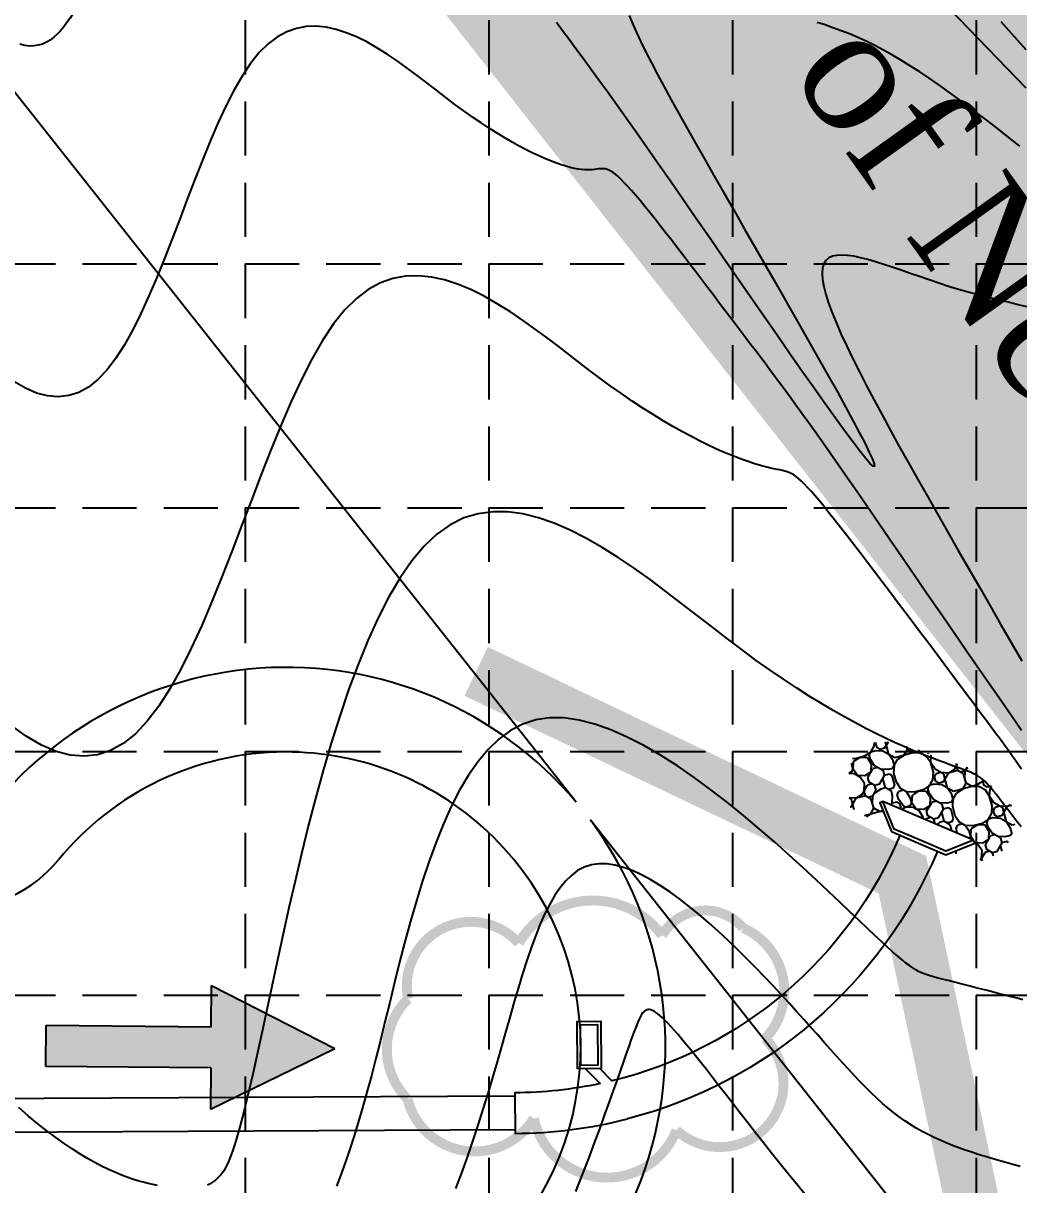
# Model space of a CAD drawing. Header units: inches. Extents: x -2116 to 192, y -2317 to -873.
# Drawn here: x -706.6 to -559.6, y -1874.8 to -1703.2 of the extents above; entities that cross this region are included whole.
import ezdxf
from ezdxf.enums import TextEntityAlignment as Align

# ---------------------------------------------------------------- set-up
doc = ezdxf.new("R2010")
doc.units = ezdxf.units.IN
doc.header["$LTSCALE"] = 40
doc.header["$MEASUREMENT"] = 0
doc.linetypes.add('DASHED', pattern=[0.75, 0.5, -0.25])
for name, color, linetype in [('1-BC', 7, 'Continuous'), ('1-LOTS', 7, 'Continuous'), ('1-STM', 7, 'Continuous'), ('1-STM_INLETS', 7, 'Continuous'), ('BASE', 7, 'Continuous'), ('grid', 9, 'Continuous'), ('SILT', 200, 'Continuous'), ('TOPO100_CON', 9, 'Continuous'), ('TOPO100_ICON', 9, 'Continuous')]:
    doc.layers.add(name, color=color, linetype=linetype)
doc.styles.get("Standard").update_dxf_attribs({"font": 'TIMES.TTF', "height": 25})

# ---------------------------------------------------------------- blocks, each defined once
blk = doc.blocks.new('TF')
for p, q in [((0.1612, 0.0201), (0.1612, 0.0601)), ((0.1612, 0.0601), (0.2812, 0.0001)), ((0.0012, -0.0199), (0.0012, 0.0201)), ((0.0012, 0.0201), (0.1612, 0.0201)), ((0.1612, -0.0599), (0.2812, 0.0001)), ((0.1612, -0.0199), (0.0012, -0.0199)), ((0.1612, -0.0199), (0.1612, -0.0599))]:
    blk.add_line(p, q)
for points in [[(0.1612, -0.0599), (0.1612, 0.0601), (0.2812, 0.0001), (0.1612, 0.0601)], [(0.0012, 0.0201), (0.0012, -0.0199), (0.1612, 0.0201), (0.1612, -0.0199)]]:
    blk.add_solid(points)
blk = doc.blocks.new('arrow')
at = {"xscale": 192.0000000000001, "yscale": 192, "zscale": 192, "rotation": 89.54514789520785}
blk.add_blockref('TF', (-0.41, -54), dxfattribs=at)

msp = doc.modelspace()

# ---------------------------------------------------------------- linework, layer by layer
at = {"layer": '1-BC', "linetype": 'Continuous'}
for centre, radius, start, end in [((-667.78, -1854.36), 43.5, 90.2853, 140.6577), ((-667.78, -1854.36), 43.5, 45.2853, 90.2853), ((-667.78, -1854.36), 43.5, 315.2853, 45.2853), ((-716.89, -1814.11), 20, 270.2853, 320.6577)]:
    msp.add_arc(centre, radius, start, end, dxfattribs=at)
at = {"layer": '1-LOTS', "linetype": 'Continuous'}
for p, q in [((-637.72, -1802.14), (-713.3, -1706.59, 53300)), ((-624.95, -1818.28, 53506.5), (-637.72, -1802.14)), ((-462.76, -2023.34, 53922.34), (-622.81, -1820.99))]:
    msp.add_line(p, q, dxfattribs=at)
for start, end in [(40.1105, 147.8929), (282.1072, 36.5744)]:
    msp.add_arc((-667.78, -1854.36), 56, start, end, dxfattribs=at)
for p in [(-637.72, -1802.14), (-622.81, -1820.99)]:
    msp.add_point(p, dxfattribs=at)
at = {"layer": '1-STM', "color": 1, "linetype": 'Continuous', "flags": 128}
for points in [[(-580.95, -1810), (-580.92, -1809.45)], [(-580.7, -1809.57), (-580.63, -1809.44)], [(-580.52, -1810.25), (-580.7, -1809.57)], [(-579.4, -1810.31), (-578.85, -1809.36)], [(-578.78, -1811.24), (-579.29, -1809.38)], [(-582.38, -1811.49), (-583.74, -1811.86)], [(-581.45, -1810.87), (-582.38, -1811.49)], [(-581.69, -1811.3), (-580.95, -1810)], [(-581.51, -1811.98), (-581.69, -1811.3)], [(-580.76, -1810.68), (-581.45, -1810.87)], [(-579.65, -1810.74), (-580.76, -1810.68)], [(-580.08, -1810.5), (-580.52, -1810.25)], [(-579.4, -1810.31), (-580.08, -1810.5)], [(-577.91, -1811.74), (-579.65, -1810.74)], [(-578.16, -1812.17), (-578.78, -1811.24)], [(-574.5, -1810.81), (-577.91, -1811.74)], [(-576.55, -1811.36), (-577.48, -1811.98)], [(-576.55, -1811.36), (-576.05, -1810.5)], [(-576.05, -1810.5), (-576.19, -1809.99)], [(-575.18, -1810.99), (-576.05, -1810.5)], [(-574.07, -1811.06), (-575.18, -1810.99)], [(-574.27, -1810.65), (-574.5, -1810.81)], [(-573.2, -1811.55), (-574.07, -1811.06)], [(-571.96, -1813.41), (-573.2, -1811.55)], [(-572.95, -1811.12), (-572.98, -1811.1)], [(-572.94, -1811.11), (-572.95, -1811.12)], [(-572.58, -1812.48), (-572.52, -1811.37)], [(-572.52, -1811.37), (-572.47, -1811.28)], [(-584.24, -1812.73), (-584.34, -1812.58)], [(-584.05, -1813.41), (-584.24, -1812.73)], [(-583.74, -1811.86), (-584.15, -1811.84)], [(-584.05, -1813.41), (-583.99, -1812.29)], [(-583.06, -1811.67), (-583.99, -1812.29)], [(-583.06, -1811.67), (-583.99, -1812.29)], [(-581.94, -1811.74), (-583.06, -1811.67)], [(-581.32, -1812.67), (-581.94, -1811.74)], [(-580.89, -1812.91), (-581.51, -1811.98)], [(-581.38, -1813.78), (-581.32, -1812.67)], [(-580.45, -1813.16), (-581.14, -1813.35)], [(-579.59, -1813.66), (-580.89, -1812.91)], [(-578.22, -1813.29), (-578.9, -1813.47)], [(-578.22, -1813.29), (-577.48, -1811.98)], [(-577.97, -1812.85), (-578.16, -1812.17)], [(-578.04, -1813.97), (-577.97, -1812.85)], [(-572.21, -1813.85), (-572.58, -1812.48)], [(-569.04, -1813.35), (-568.62, -1812.61)], [(-568.8, -1812.92), (-568.78, -1812.56)], [(-568.61, -1813.6), (-568.8, -1812.92)], [(-567.49, -1813.66), (-567.18, -1813.11)], [(-567.1, -1813.13), (-567.24, -1813.23)], [(-583.87, -1814.09), (-584.7, -1814.05)], [(-584.3, -1813.84), (-584.68, -1813.95)], [(-584.3, -1813.84), (-584.05, -1813.41)], [(-583.43, -1814.34), (-584.05, -1813.41)], [(-583, -1814.59), (-583.87, -1814.09)], [(-582.32, -1814.4), (-583.43, -1814.34)], [(-582.38, -1815.52), (-583, -1814.59)], [(-581.38, -1813.78), (-582.32, -1814.4)], [(-581.88, -1814.65), (-581.14, -1813.35)], [(-581.7, -1815.33), (-581.88, -1814.65)], [(-580.14, -1815.64), (-579.4, -1814.34)], [(-578.9, -1813.47), (-580.02, -1813.41)], [(-579.28, -1816.14), (-579.65, -1814.78)], [(-579.4, -1814.34), (-579.59, -1813.66)], [(-578.72, -1814.16), (-579.4, -1814.34)], [(-578.28, -1814.4), (-578.72, -1814.16)], [(-577.91, -1815.77), (-578.28, -1814.4)], [(-577.66, -1815.33), (-578.04, -1813.97)], [(-573.01, -1816.26), (-572.27, -1814.96)], [(-572.27, -1814.96), (-572.21, -1813.85)], [(-572.02, -1814.53), (-571.77, -1814.09)], [(-571.83, -1815.21), (-572.02, -1814.53)], [(-570.66, -1814.16), (-571.96, -1813.41)], [(-571.09, -1813.91), (-571.77, -1814.09)], [(-569.97, -1813.97), (-571.09, -1813.91)], [(-570.72, -1815.27), (-569.97, -1813.97)], [(-570.1, -1816.2), (-570.66, -1814.16)], [(-569.04, -1813.35), (-569.97, -1813.97)], [(-568.61, -1813.6), (-569.97, -1813.97)], [(-567.74, -1814.09), (-568.61, -1813.6)], [(-567.49, -1813.66), (-568.18, -1813.85)], [(-567.37, -1815.46), (-567.74, -1814.09)], [(-567.55, -1814.78), (-567.49, -1813.66)], [(-564.89, -1815.15), (-564.75, -1814.91)], [(-582.69, -1817.07), (-581.94, -1815.77)], [(-582.44, -1816.64), (-582.38, -1815.52)], [(-582.25, -1817.32), (-582.44, -1816.64)], [(-581.26, -1815.58), (-581.94, -1815.77)], [(-580.83, -1815.83), (-581.7, -1815.33)], [(-581.14, -1817.38), (-580.64, -1816.51)], [(-579.96, -1816.33), (-580.89, -1816.95)], [(-580.14, -1815.64), (-580.83, -1815.83)], [(-580.64, -1816.51), (-580.83, -1815.83)], [(-579.28, -1816.14), (-579.96, -1816.33)], [(-578.41, -1816.64), (-579.28, -1816.14)], [(-578.16, -1816.2), (-578.84, -1816.39)], [(-578.22, -1817.32), (-578.41, -1816.64)], [(-578.16, -1816.2), (-577.91, -1815.77)], [(-577.66, -1815.33), (-577.04, -1816.26)], [(-577.54, -1817.13), (-577.29, -1816.7)], [(-576.61, -1816.51), (-577.29, -1816.7)], [(-576.18, -1816.76), (-577.04, -1816.26)], [(-574.38, -1816.64), (-575.31, -1817.26)], [(-574.38, -1816.64), (-575.31, -1817.26)], [(-573.69, -1816.45), (-575.06, -1816.82)], [(-573.26, -1816.7), (-574.38, -1816.64)], [(-572.76, -1815.83), (-573.69, -1816.45)], [(-572.64, -1817.63), (-573.26, -1816.7)], [(-572.83, -1816.95), (-573.01, -1816.26)], [(-572.08, -1815.64), (-572.76, -1815.83)], [(-570.97, -1815.71), (-572.08, -1815.64)], [(-571.4, -1815.46), (-571.83, -1815.21)], [(-570.72, -1815.27), (-571.4, -1815.46)], [(-569.23, -1816.7), (-570.97, -1815.71)], [(-569.48, -1817.13), (-570.1, -1816.2)], [(-565.82, -1815.77), (-569.23, -1816.7)], [(-567.87, -1816.33), (-568.8, -1816.95)], [(-567.87, -1816.33), (-567.37, -1815.46)], [(-566.5, -1815.96), (-567.37, -1815.46)], [(-565.38, -1816.02), (-566.5, -1815.96)], [(-564.89, -1815.15), (-565.82, -1815.77)], [(-564.52, -1816.51), (-565.38, -1816.02)], [(-564.7, -1815.83), (-564.89, -1815.15)], [(-564.27, -1816.08), (-564.7, -1815.83)], [(-563.28, -1818.37), (-564.52, -1816.51)], [(-563.69, -1815.92), (-564.27, -1816.08)], [(-563.9, -1817.44), (-563.83, -1816.33)], [(-563.83, -1816.33), (-563.63, -1815.98)], [(-583.62, -1817.69), (-584.62, -1817.63)], [(-584.3, -1817.88), (-584.62, -1817.69)], [(-584.36, -1818.99), (-583.62, -1817.69)], [(-583.88, -1819.43), (-584.3, -1817.88)], [(-582.69, -1817.07), (-583.62, -1817.69)], [(-582.25, -1817.32), (-583.62, -1817.69)], [(-581.39, -1817.81), (-582.25, -1817.32)], [(-581.14, -1817.38), (-581.82, -1817.57)], [(-581.01, -1819.18), (-581.39, -1817.81)], [(-581.2, -1818.5), (-581.14, -1817.38)], [(-578.44, -1818.7), (-578.28, -1818.43)], [(-578.28, -1818.43), (-578.22, -1817.32)], [(-577.6, -1818.25), (-578.28, -1818.43)], [(-577.17, -1818.5), (-577.6, -1818.25)], [(-577.35, -1817.81), (-577.54, -1817.13)], [(-576.73, -1818.74), (-577.35, -1817.81)], [(-575.06, -1816.82), (-576.18, -1816.76)], [(-575.56, -1817.69), (-576.18, -1816.76)], [(-575.62, -1818.81), (-575.37, -1818.37)], [(-575.37, -1818.37), (-575.56, -1817.69)], [(-575.37, -1818.37), (-575.31, -1817.26)], [(-574.75, -1819.3), (-575.37, -1818.37)], [(-573.2, -1819.61), (-572.45, -1818.31)], [(-572.21, -1817.88), (-572.83, -1816.95)], [(-572.7, -1818.75), (-572.64, -1817.63)], [(-571.77, -1818.13), (-572.45, -1818.31)], [(-570.9, -1818.62), (-572.21, -1817.88)], [(-570.22, -1818.44), (-571.34, -1818.37)], [(-569.54, -1818.25), (-570.22, -1818.44)], [(-569.54, -1818.25), (-568.8, -1816.95)], [(-569.29, -1817.82), (-569.48, -1817.13)], [(-569.35, -1818.93), (-569.29, -1817.82)], [(-563.52, -1818.81), (-563.9, -1817.44)], [(-561.97, -1819.12), (-563.28, -1818.37)], [(-584.36, -1818.99), (-584.51, -1819.03)], [(-579.65, -1819.54), (-582.4, -1820.29)], [(-581.51, -1820.05), (-582.12, -1820.46)], [(-581.51, -1820.05), (-581.01, -1819.18)], [(-580.15, -1819.67), (-581.01, -1819.18)], [(-579.58, -1819.71), (-580.15, -1819.67)], [(-576.98, -1819.18), (-577.17, -1818.5)], [(-577.05, -1819.29), (-576.98, -1819.18)], [(-576.3, -1818.99), (-576.87, -1819.37)], [(-576.3, -1818.99), (-576.73, -1818.74)], [(-575.62, -1818.81), (-576.3, -1818.99)], [(-575.18, -1819.06), (-576.3, -1818.99)], [(-574.32, -1819.55), (-575.18, -1819.06)], [(-573.63, -1819.37), (-574.75, -1819.3)], [(-573.7, -1820.48), (-574.32, -1819.55)], [(-572.7, -1818.75), (-573.63, -1819.37)], [(-573.01, -1820.3), (-573.2, -1819.61)], [(-571.46, -1820.61), (-570.72, -1819.3)], [(-570.59, -1821.1), (-570.97, -1819.74)], [(-570.72, -1819.3), (-570.9, -1818.62)], [(-570.04, -1819.12), (-570.72, -1819.3)], [(-569.6, -1819.37), (-570.04, -1819.12)], [(-569.23, -1820.73), (-569.6, -1819.37)], [(-568.98, -1820.3), (-569.35, -1818.93)], [(-564.33, -1821.23), (-563.59, -1819.92)], [(-563.59, -1819.92), (-563.52, -1818.81)], [(-563.34, -1819.49), (-563.09, -1819.06)], [(-563.15, -1820.17), (-563.34, -1819.49)], [(-562.72, -1820.42), (-563.15, -1820.17)], [(-562.41, -1818.87), (-563.09, -1819.06)], [(-561.29, -1818.93), (-562.41, -1818.87)], [(-562.04, -1820.24), (-561.29, -1818.93)], [(-561.42, -1821.17), (-561.97, -1819.12)], [(-560.84, -1818.63), (-561.29, -1818.93)], [(-560.69, -1818.77), (-561.29, -1818.93)], [(-573.71, -1820.72), (-573.7, -1820.48)], [(-573.34, -1820.87), (-573.26, -1820.73)], [(-572.58, -1820.54), (-573.26, -1820.73)], [(-572.14, -1820.79), (-573.01, -1820.3)], [(-571.46, -1820.61), (-572.14, -1820.79)], [(-571.96, -1821.46), (-572.14, -1820.79)], [(-571.28, -1821.29), (-571.7, -1821.57)], [(-570.59, -1821.1), (-571.28, -1821.29)], [(-569.73, -1821.6), (-570.59, -1821.1)], [(-569.48, -1821.16), (-570.16, -1821.35)], [(-569.54, -1822.28), (-569.73, -1821.6)], [(-569.48, -1821.16), (-569.23, -1820.73)], [(-568.98, -1820.3), (-568.36, -1821.23)], [(-568.86, -1822.09), (-568.61, -1821.66)], [(-567.93, -1821.47), (-568.61, -1821.66)], [(-567.49, -1821.72), (-568.36, -1821.23)], [(-566.38, -1821.79), (-567.49, -1821.72)], [(-566.87, -1822.65), (-567.49, -1821.72)], [(-565.7, -1821.6), (-566.63, -1822.22)], [(-565.7, -1821.6), (-566.63, -1822.22)], [(-565.01, -1821.41), (-566.38, -1821.79)], [(-564.58, -1821.66), (-565.7, -1821.6)], [(-564.08, -1820.79), (-565.01, -1821.41)], [(-563.96, -1822.59), (-564.58, -1821.66)], [(-564.14, -1821.91), (-564.33, -1821.23)], [(-563.4, -1820.61), (-564.08, -1820.79)], [(-562.28, -1820.67), (-563.4, -1820.61)], [(-562.04, -1820.24), (-562.72, -1820.42)], [(-560.55, -1821.66), (-562.28, -1820.67)], [(-560.8, -1822.1), (-561.42, -1821.17)], [(-560.19, -1821.56), (-560.55, -1821.66)], [(-569.55, -1822.48), (-569.54, -1822.28)], [(-568.67, -1822.78), (-568.86, -1822.09)], [(-568.6, -1822.89), (-568.67, -1822.78)], [(-566.69, -1823.34), (-566.87, -1822.65)], [(-566.86, -1823.63), (-566.69, -1823.34)], [(-566.69, -1823.34), (-566.63, -1822.22)], [(-566.35, -1823.85), (-566.69, -1823.34)], [(-564.52, -1824.58), (-563.77, -1823.27)], [(-563.52, -1822.84), (-564.14, -1821.91)], [(-564.02, -1823.71), (-563.96, -1822.59)], [(-563.09, -1823.09), (-563.77, -1823.27)], [(-562.22, -1823.58), (-563.52, -1822.84)], [(-561.54, -1823.4), (-562.66, -1823.34)], [(-562.04, -1824.27), (-562.22, -1823.58)], [(-560.86, -1823.21), (-561.54, -1823.4)], [(-560.86, -1823.21), (-560.59, -1822.75)], [(-560.61, -1822.78), (-560.8, -1822.1)], [(-560.61, -1822.8), (-560.61, -1822.78)], [(-566.07, -1824.27), (-566.23, -1824.03)], [(-565.63, -1824.51), (-566.15, -1824.22)], [(-564.95, -1824.33), (-566.07, -1824.27)], [(-565.01, -1825.44), (-565.63, -1824.51)], [(-564.02, -1823.71), (-564.95, -1824.33)], [(-564.33, -1825.26), (-564.52, -1824.58)], [(-563.46, -1825.75), (-564.33, -1825.26)], [(-562.78, -1825.57), (-562.04, -1824.27)], [(-562.07, -1825.49), (-562.28, -1824.7)], [(-561.35, -1824.08), (-562.04, -1824.27)], [(-561.1, -1824.23), (-561.35, -1824.08)], [(-568.85, -1825.92), (-568.82, -1825.43)], [(-565.25, -1826.86), (-564.58, -1825.69)], [(-565.08, -1826.56), (-565.01, -1825.44)], [(-564.97, -1826.93), (-565.08, -1826.56)], [(-563.9, -1825.51), (-564.58, -1825.69)], [(-562.78, -1825.57), (-563.46, -1825.75)], [(-563.34, -1826.21), (-563.46, -1825.75)]]:
    msp.add_lwpolyline(points, dxfattribs=at)
at = {"layer": '1-STM', "color": 7, "linetype": 'Continuous', "flags": 128}
msp.add_lwpolyline([(-566.29, -1823.87), (-570.36, -1825.51), (-574.18, -1823.88), (-578.01, -1822.25), (-579.65, -1818.19), (-580.11, -1818.37), (-578.4, -1822.63), (-574.38, -1824.34), (-570.36, -1826.05), (-566.1, -1824.34), (-566.29, -1823.87)], close=True, dxfattribs=at)
msp.add_lwpolyline([(-566.29, -1823.87), (-579.65, -1818.19)], dxfattribs=at)
at = {"layer": '1-STM', "linetype": 'Continuous', "flags": 128}
for points, elevation in [([(-577.15, -1823.18), (-577.15, -1823.18, -0.238266), (-619.7, -1859.45), (-619.7, -1859.45)], 53506.5), ([(-571.61, -1825.5), (-571.61, -1825.5, -0.234563), (-617.37, -1865.05), (-617.37, -1865.05)], 53506.5), ([(-621.42, -1859.84), (-621.42, -1859.84, -0.05118), (-634.01, -1861.19), (-634.01, -1861.19), (-633.98, -1867.19), (-633.98, -1867.19, 0.061823), (-617.37, -1865.05), (-617.37, -1865.05)], 53636.13)]:
    msp.add_lwpolyline(points, format="xyb", dxfattribs=dict(at, elevation=elevation))
for points, elevation in [([(-621.42, -1859.84), (-623.58, -1857.64)], 53636.13), ([(-619.7, -1859.45), (-621.49, -1857.63)], 53636.13), ([(-634.01, -1861.69), (-991.46, -1863.47)], 53597.73), ([(-633.98, -1866.69), (-991.43, -1868.47)], 53597.73)]:
    msp.add_lwpolyline(points, dxfattribs=dict(at, elevation=elevation))
at = {"layer": '1-STM_INLETS', "linetype": 'Continuous', "flags": 128}
for points in [[(-624.77, -1857.65), (-624.8, -1850.65), (-621.3, -1850.63), (-621.27, -1857.63), (-624.77, -1857.65)], [(-624.27, -1857.15), (-624.3, -1851.15), (-621.8, -1851.13), (-621.77, -1857.13), (-624.27, -1857.15)]]:
    msp.add_lwpolyline(points, close=True, dxfattribs=at)
at = {"layer": 'BASE', "color": 170, "const_width": 1.46}
msp.add_lwpolyline([(-633.44, -1839.1, 0.520567), (-633.44, -1839.1, 0.765195), (-649.78, -1847.32, 0.417879), (-649.88, -1862.12, 0.6649), (-631.21, -1864.97, 0.744833), (-610.15, -1866.73, 0.975642), (-597.04, -1853.19, 0.520567), (-600.3, -1836.86, 0.520567), (-612.28, -1837.95, 0.540264), (-633.44, -1839.1)], format="xyb", close=True, dxfattribs=at)
at = {"layer": 'grid', "color": 8, "linetype": 'DASHED', "ltscale": 0.4}
for p, q in [((-673.87, -910.78), (-673.87, -2278.78)), ((-637.87, -910.78), (-637.87, -2278.78)), ((-601.87, -910.78), (-601.87, -2278.78)), ((-565.87, -910.78), (-565.87, -2278.78)), ((-2077.87, -1738.78), (154.13, -1738.78)), ((-2077.87, -1774.78), (154.13, -1774.78)), ((-2077.87, -1810.78), (154.13, -1810.78)), ((-2077.87, -1846.78), (154.13, -1846.78))]:
    msp.add_line(p, q, dxfattribs=at)
at = {"layer": 'SILT', "color": 170, "const_width": 40}
msp.add_lwpolyline([(-664.47, -1388.88), (-664.47, -1611.3), (-485.17, -1840.71), (-397.39, -2004.13), (-397.39, -2022.52)], dxfattribs=at)
at = {"layer": 'SILT', "color": 84, "const_width": 20}
for points in [[(-427.31, -2023.08), (-427.34, -2010.82), (-511.63, -1854.7), (-694.37, -1621.82), (-693.59, -1388.32)], [(-366.69, -2021.8), (-369.28, -1992.28), (-463, -1823.21), (-635.38, -1600.29), (-636.68, -1387.84)]]:
    msp.add_lwpolyline(points, dxfattribs=at)
at = {"layer": 'SILT', "color": 200, "const_width": 8}
msp.add_lwpolyline([(-639.73, -1798.96), (-576.79, -1828.97), (-565.18, -1883.41)], dxfattribs=at)
at = {"layer": 'TOPO100_CON', "color": 35, "linetype": 'Continuous'}
for points in [[(-562.23, -1702.97), (-561.05, -1704.31), (-559.83, -1705.68), (-558.57, -1707.1)], [(-559.2, -1807.67), (-561.22, -1804.76), (-563.25, -1801.83), (-565.28, -1798.9), (-567.3, -1795.97), (-569.3, -1793.07), (-571.27, -1790.2), (-573.2, -1787.39), (-575.08, -1784.64), (-576.91, -1781.98), (-578.67, -1779.41), (-580.36, -1776.96), (-581.97, -1774.63), (-583.48, -1772.44), (-584.89, -1770.4), (-586.21, -1768.51), (-587.44, -1766.75), (-588.59, -1765.12), (-589.67, -1763.6), (-590.67, -1762.19), (-591.62, -1760.87), (-592.5, -1759.64), (-593.35, -1758.48), (-594.15, -1757.39), (-594.91, -1756.35), (-595.65, -1755.36), (-596.36, -1754.4), (-597.06, -1753.46), (-597.76, -1752.55), (-598.45, -1751.63), (-599.15, -1750.71), (-599.86, -1749.78), (-600.59, -1748.82), (-601.34, -1747.82), (-602.13, -1746.78), (-602.94, -1745.71), (-603.78, -1744.6), (-604.63, -1743.46), (-605.51, -1742.31), (-606.39, -1741.14), (-607.28, -1739.97), (-608.17, -1738.8), (-609.05, -1737.64), (-609.93, -1736.49), (-610.8, -1735.37), (-611.65, -1734.27), (-612.49, -1733.2), (-613.3, -1732.18), (-614.07, -1731.2), (-614.82, -1730.28), (-615.53, -1729.42), (-616.19, -1728.63), (-616.81, -1727.91), (-617.38, -1727.28), (-617.9, -1726.73), (-618.36, -1726.26), (-618.78, -1725.86), (-619.17, -1725.54), (-619.51, -1725.28), (-619.83, -1725.08), (-620.12, -1724.92), (-620.4, -1724.82), (-620.66, -1724.75), (-620.92, -1724.72), (-621.17, -1724.71), (-621.42, -1724.72), (-621.68, -1724.75), (-621.96, -1724.79), (-622.25, -1724.83), (-622.57, -1724.86), (-622.91, -1724.89), (-623.29, -1724.9), (-623.7, -1724.89), (-624.17, -1724.85), (-624.68, -1724.78), (-625.23, -1724.68), (-625.84, -1724.53), (-626.5, -1724.35), (-627.2, -1724.13), (-627.94, -1723.87), (-628.74, -1723.57), (-629.57, -1723.22), (-630.46, -1722.83), (-631.38, -1722.4), (-632.35, -1721.92), (-633.36, -1721.38), (-634.41, -1720.8), (-635.5, -1720.17), (-636.63, -1719.48), (-637.8, -1718.74), (-639.01, -1717.95), (-640.26, -1717.1), (-641.54, -1716.19), (-642.86, -1715.22), (-644.22, -1714.2), (-645.6, -1713.13), (-647.02, -1712.03), (-648.46, -1710.94), (-649.92, -1709.85), (-651.4, -1708.8), (-652.89, -1707.79), (-654.39, -1706.86), (-655.89, -1706), (-657.4, -1705.26), (-658.91, -1704.63), (-660.41, -1704.15), (-661.9, -1703.83), (-663.38, -1703.68), (-664.84, -1703.73), (-666.28, -1703.99), (-667.69, -1704.49), (-669.08, -1705.24), (-670.44, -1706.26), (-671.76, -1707.56), (-673.04, -1709.16), (-674.29, -1711.04), (-675.5, -1713.16), (-676.69, -1715.49), (-677.86, -1718), (-679.01, -1720.66), (-680.14, -1723.44), (-681.27, -1726.3), (-682.39, -1729.22), (-683.5, -1732.16), (-684.63, -1735.09), (-685.76, -1737.98), (-686.9, -1740.79), (-688.06, -1743.51), (-689.24, -1746.08), (-690.44, -1748.5), (-691.67, -1750.71), (-692.94, -1752.69), (-694.25, -1754.41), (-695.59, -1755.84), (-696.98, -1756.96), (-698.42, -1757.75), (-699.91, -1758.23), (-701.44, -1758.4), (-703.02, -1758.27), (-704.64, -1757.85), (-706.31, -1757.13), (-708.03, -1756.13)], [(-558.17, -1745.15), (-559.67, -1744.8), (-561.16, -1744.45), (-562.64, -1744.1), (-564.12, -1743.74), (-565.58, -1743.36), (-567.05, -1742.97), (-568.51, -1742.55), (-569.96, -1742.1), (-571.41, -1741.63), (-572.84, -1741.15), (-574.25, -1740.66), (-575.63, -1740.18), (-576.97, -1739.71), (-578.28, -1739.26), (-579.53, -1738.84), (-580.73, -1738.46), (-581.88, -1738.13), (-582.95, -1737.86), (-583.96, -1737.65), (-584.88, -1737.52), (-585.72, -1737.47), (-586.46, -1737.51), (-587.11, -1737.65), (-587.65, -1737.89), (-588.08, -1738.26), (-588.39, -1738.76), (-588.58, -1739.38), (-588.64, -1740.15), (-588.57, -1741.06), (-588.39, -1742.11), (-588.08, -1743.28), (-587.67, -1744.58), (-587.15, -1746), (-586.53, -1747.53), (-585.81, -1749.18), (-585.01, -1750.93), (-584.11, -1752.78), (-583.14, -1754.72), (-582.09, -1756.76), (-580.97, -1758.88), (-579.79, -1761.09), (-578.54, -1763.37), (-577.24, -1765.73), (-575.88, -1768.15), (-574.48, -1770.63), (-573.04, -1773.17), (-571.57, -1775.77), (-570.06, -1778.41), (-568.53, -1781.09), (-566.97, -1783.8), (-565.41, -1786.52), (-563.84, -1789.26), (-562.27, -1791.99), (-560.7, -1794.7), (-559.14, -1797.4)], [(-559.21, -1813.39), (-559.67, -1812.73), (-560.1, -1812.11), (-560.52, -1811.52), (-560.92, -1810.96), (-561.3, -1810.41), (-561.69, -1809.88), (-562.07, -1809.35), (-562.46, -1808.82), (-562.86, -1808.28), (-563.27, -1807.72), (-563.71, -1807.14), (-564.16, -1806.52), (-564.65, -1805.87), (-565.18, -1805.17), (-565.74, -1804.42), (-566.35, -1803.61), (-567.01, -1802.73), (-567.72, -1801.78), (-568.49, -1800.74), (-569.33, -1799.63), (-570.22, -1798.43), (-571.17, -1797.16), (-572.16, -1795.84), (-573.18, -1794.47), (-574.24, -1793.05), (-575.32, -1791.61), (-576.42, -1790.15), (-577.53, -1788.67), (-578.64, -1787.2), (-579.75, -1785.74), (-580.84, -1784.29), (-581.92, -1782.87), (-582.97, -1781.5), (-584, -1780.16), (-584.98, -1778.89), (-585.92, -1777.69), (-586.8, -1776.56), (-587.63, -1775.52), (-588.39, -1774.57), (-589.08, -1773.73), (-589.7, -1772.99), (-590.26, -1772.34), (-590.78, -1771.78), (-591.24, -1771.3), (-591.67, -1770.88), (-592.06, -1770.53), (-592.43, -1770.24), (-592.78, -1770), (-593.12, -1769.8), (-593.46, -1769.64), (-593.8, -1769.5), (-594.14, -1769.39), (-594.5, -1769.3), (-594.89, -1769.21), (-595.3, -1769.12), (-595.76, -1769.03), (-596.25, -1768.92), (-596.8, -1768.8), (-597.4, -1768.65), (-598.06, -1768.46), (-598.79, -1768.24), (-599.58, -1767.98), (-600.43, -1767.68), (-601.34, -1767.33), (-602.31, -1766.94), (-603.34, -1766.51), (-604.43, -1766.02), (-605.57, -1765.48), (-606.77, -1764.89), (-608.03, -1764.24), (-609.34, -1763.53), (-610.7, -1762.77), (-612.12, -1761.94), (-613.58, -1761.04), (-615.1, -1760.08), (-616.67, -1759.04), (-618.28, -1757.94), (-619.95, -1756.76), (-621.66, -1755.5), (-623.42, -1754.17), (-625.22, -1752.79), (-627.05, -1751.37), (-628.92, -1749.95), (-630.82, -1748.54), (-632.73, -1747.17), (-634.66, -1745.87), (-636.61, -1744.65), (-638.56, -1743.55), (-640.52, -1742.58), (-642.47, -1741.77), (-644.42, -1741.15), (-646.35, -1740.73), (-648.27, -1740.54), (-650.16, -1740.6), (-652.03, -1740.94), (-653.87, -1741.59), (-655.66, -1742.56), (-657.42, -1743.88), (-659.13, -1745.57), (-660.8, -1747.65), (-662.41, -1750.08), (-663.99, -1752.83), (-665.53, -1755.85), (-667.04, -1759.11), (-668.53, -1762.56), (-670, -1766.16), (-671.46, -1769.87), (-672.92, -1773.65), (-674.37, -1777.46), (-675.82, -1781.26), (-677.29, -1785.01), (-678.77, -1788.66), (-680.27, -1792.18), (-681.8, -1795.52), (-683.36, -1798.65), (-684.96, -1801.52), (-686.6, -1804.09), (-688.3, -1806.32), (-690.04, -1808.18), (-691.85, -1809.62), (-693.71, -1810.65), (-695.64, -1811.27), (-697.62, -1811.49), (-699.67, -1811.33), (-701.78, -1810.78), (-703.94, -1809.85), (-706.17, -1808.55), (-708.46, -1806.89)], [(-559.22, -1821.94), (-559.86, -1821.11), (-560.47, -1820.32), (-561.05, -1819.57), (-561.58, -1818.87), (-562.08, -1818.23), (-562.54, -1817.64), (-562.95, -1817.11), (-563.33, -1816.64), (-563.68, -1816.23), (-564, -1815.85), (-564.3, -1815.53), (-564.58, -1815.24), (-564.86, -1814.98), (-565.14, -1814.75), (-565.43, -1814.54), (-565.72, -1814.35), (-566.03, -1814.18), (-566.37, -1814.02), (-566.74, -1813.85), (-567.14, -1813.69), (-567.58, -1813.53), (-568.07, -1813.35), (-568.61, -1813.16), (-569.22, -1812.94), (-569.89, -1812.71), (-570.63, -1812.44), (-571.45, -1812.14), (-572.34, -1811.8), (-573.32, -1811.42), (-574.36, -1811), (-575.49, -1810.53), (-576.68, -1810.02), (-577.95, -1809.44), (-579.28, -1808.82), (-580.69, -1808.13), (-582.16, -1807.38), (-583.71, -1806.57), (-585.32, -1805.69), (-586.99, -1804.73), (-588.73, -1803.7), (-590.53, -1802.6), (-592.4, -1801.41), (-594.33, -1800.13), (-596.31, -1798.78), (-598.36, -1797.33), (-600.46, -1795.78), (-602.62, -1794.15), (-604.83, -1792.44), (-607.09, -1790.69), (-609.38, -1788.92), (-611.7, -1787.15), (-614.04, -1785.41), (-616.4, -1783.73), (-618.77, -1782.14), (-621.14, -1780.65), (-623.51, -1779.29), (-625.87, -1778.09), (-628.21, -1777.08), (-630.53, -1776.28), (-632.82, -1775.71), (-635.07, -1775.4), (-637.28, -1775.38), (-639.43, -1775.67), (-641.53, -1776.3), (-643.56, -1777.29), (-645.53, -1778.67), (-647.41, -1780.45), (-649.22, -1782.61), (-650.96, -1785.12), (-652.62, -1787.95), (-654.21, -1791.05), (-655.73, -1794.39), (-657.18, -1797.95), (-658.56, -1801.68), (-659.88, -1805.56), (-661.13, -1809.55), (-662.32, -1813.61), (-663.45, -1817.72), (-664.52, -1821.83), (-665.53, -1825.92), (-666.48, -1829.95), (-667.38, -1833.89), (-668.22, -1837.7), (-669.01, -1841.35), (-669.75, -1844.8), (-670.44, -1848.03), (-671.08, -1851), (-671.67, -1853.72), (-672.22, -1856.2), (-672.73, -1858.46), (-673.21, -1860.5), (-673.65, -1862.35), (-674.06, -1864), (-674.44, -1865.47), (-674.79, -1866.78), (-675.12, -1867.93), (-675.43, -1868.94), (-675.72, -1869.82), (-676, -1870.59), (-676.26, -1871.24), (-676.51, -1871.81), (-676.76, -1872.29), (-677, -1872.7), (-677.24, -1873.05), (-677.49, -1873.36), (-677.73, -1873.63), (-677.99, -1873.88), (-678.25, -1874.11), (-678.52, -1874.32), (-678.8, -1874.51), (-679.1, -1874.67), (-679.4, -1874.82)], [(-559, -1847.46), (-559.85, -1847.24), (-560.72, -1847.01), (-561.59, -1846.79), (-562.47, -1846.56), (-563.35, -1846.34), (-564.22, -1846.11), (-565.08, -1845.89), (-565.93, -1845.68), (-566.76, -1845.47), (-567.56, -1845.26), (-568.34, -1845.06), (-569.09, -1844.87), (-569.8, -1844.68), (-570.47, -1844.51), (-571.1, -1844.35), (-571.67, -1844.2), (-572.2, -1844.05), (-572.68, -1843.92), (-573.13, -1843.78), (-573.56, -1843.63), (-573.98, -1843.46), (-574.39, -1843.26), (-574.82, -1843.02), (-575.26, -1842.75), (-575.74, -1842.42), (-576.26, -1842.03), (-576.83, -1841.57), (-577.46, -1841.03), (-578.17, -1840.41), (-578.96, -1839.7), (-579.84, -1838.89), (-580.83, -1837.97), (-581.93, -1836.93), (-583.16, -1835.77), (-584.53, -1834.48), (-586.04, -1833.04), (-587.71, -1831.46), (-589.52, -1829.76), (-591.46, -1827.96), (-593.52, -1826.08), (-595.68, -1824.15), (-597.92, -1822.2), (-600.25, -1820.25), (-602.63, -1818.32), (-605.06, -1816.44), (-607.52, -1814.64), (-610.01, -1812.93), (-612.49, -1811.35), (-614.97, -1809.92), (-617.43, -1808.66), (-619.85, -1807.59), (-622.22, -1806.75), (-624.53, -1806.16), (-626.76, -1805.84), (-628.9, -1805.81), (-630.94, -1806.11), (-632.86, -1806.74), (-634.66, -1807.7), (-636.36, -1808.96), (-637.95, -1810.49), (-639.45, -1812.27), (-640.85, -1814.29), (-642.17, -1816.51), (-643.41, -1818.91), (-644.57, -1821.48), (-645.66, -1824.18), (-646.69, -1826.99), (-647.65, -1829.89), (-648.56, -1832.85), (-649.43, -1835.86), (-650.25, -1838.89), (-651.03, -1841.91), (-651.78, -1844.91), (-652.5, -1847.85), (-653.2, -1850.72), (-653.88, -1853.49), (-654.55, -1856.14), (-655.21, -1858.68), (-655.86, -1861.1), (-656.51, -1863.4), (-657.15, -1865.6), (-657.79, -1867.68), (-658.43, -1869.66), (-659.07, -1871.54), (-659.71, -1873.32), (-660.36, -1875)], [(-591.18, -1876.15), (-592.41, -1874.66), (-593.65, -1873.15), (-594.88, -1871.63), (-596.1, -1870.11), (-597.3, -1868.6), (-598.48, -1867.1), (-599.63, -1865.63), (-600.75, -1864.19), (-601.84, -1862.79), (-602.88, -1861.44), (-603.89, -1860.15), (-604.84, -1858.92), (-605.73, -1857.78), (-606.57, -1856.71), (-607.35, -1855.73), (-608.08, -1854.82), (-608.76, -1854), (-609.38, -1853.24), (-609.96, -1852.56), (-610.5, -1851.95), (-610.99, -1851.4), (-611.44, -1850.91), (-611.85, -1850.49), (-612.23, -1850.12), (-612.58, -1849.8), (-612.9, -1849.54), (-613.19, -1849.33), (-613.46, -1849.16), (-613.7, -1849.04), (-613.92, -1848.96), (-614.13, -1848.92), (-614.32, -1848.91), (-614.49, -1848.93), (-614.66, -1848.99), (-614.82, -1849.08), (-614.98, -1849.22), (-615.14, -1849.4), (-615.3, -1849.65), (-615.47, -1849.95), (-615.65, -1850.32), (-615.85, -1850.77), (-616.07, -1851.3), (-616.31, -1851.92), (-616.57, -1852.64), (-616.87, -1853.45), (-617.2, -1854.38), (-617.57, -1855.41), (-617.97, -1856.57), (-618.43, -1857.86), (-618.93, -1859.28), (-619.48, -1860.84), (-620.09, -1862.55), (-620.76, -1864.41), (-621.49, -1866.43), (-622.29, -1868.59), (-623.14, -1870.88), (-624.06, -1873.28), (-625.04, -1875.78)], [(-686.8, -1874.87), (-687.47, -1874.74), (-688.17, -1874.59), (-688.91, -1874.4), (-689.68, -1874.19), (-690.48, -1873.94), (-691.32, -1873.65), (-692.19, -1873.32), (-693.1, -1872.94), (-694.05, -1872.52), (-695.04, -1872.03), (-696.06, -1871.49), (-697.13, -1870.89), (-698.24, -1870.22), (-699.39, -1869.49), (-700.59, -1868.68), (-701.83, -1867.79), (-703.12, -1866.83), (-704.45, -1865.78), (-705.83, -1864.64), (-707.27, -1863.39)]]:
    msp.add_lwpolyline(points, dxfattribs=at)
at = {"layer": 'TOPO100_ICON', "color": 35, "linetype": 'Continuous', "flags": 128}
for points in [[(-696.43, -1696.13), (-696.82, -1696.97), (-697.22, -1697.81), (-697.62, -1698.64), (-698.02, -1699.45), (-698.43, -1700.24), (-698.84, -1701.01), (-699.27, -1701.76), (-699.71, -1702.46), (-700.16, -1703.13), (-700.62, -1703.75), (-701.1, -1704.33), (-701.6, -1704.85), (-702.11, -1705.31), (-702.65, -1705.72), (-703.21, -1706.05), (-703.79, -1706.31), (-704.4, -1706.49), (-705.03, -1706.59), (-705.69, -1706.6), (-706.39, -1706.52), (-707.11, -1706.34)], [(-569.8, -1701.12), (-567.02, -1704), (-564.21, -1706.92), (-561.37, -1709.85), (-558.53, -1712.78)], [(-617.13, -1702.1), (-616.63, -1703.29), (-616.05, -1704.58), (-615.39, -1705.98), (-614.65, -1707.48), (-613.84, -1709.09), (-612.94, -1710.8), (-611.97, -1712.62), (-610.92, -1714.54), (-609.8, -1716.56), (-608.61, -1718.69), (-607.35, -1720.93), (-606.02, -1723.27), (-604.63, -1725.71), (-603.17, -1728.26), (-601.65, -1730.91), (-600.08, -1733.64), (-598.48, -1736.43), (-596.86, -1739.24), (-595.24, -1742.07), (-593.64, -1744.87), (-592.06, -1747.64), (-590.53, -1750.34), (-589.05, -1752.95), (-587.65, -1755.44), (-586.34, -1757.79), (-585.13, -1759.98), (-584.05, -1761.98), (-583.1, -1763.77), (-582.3, -1765.32), (-581.67, -1766.61), (-581.21, -1767.61), (-580.96, -1768.3), (-580.91, -1768.66), (-581.1, -1768.66), (-581.52, -1768.28), (-582.16, -1767.54), (-583.02, -1766.48), (-584.06, -1765.11), (-585.28, -1763.47), (-586.66, -1761.58), (-588.18, -1759.46), (-589.81, -1757.15), (-591.56, -1754.67), (-593.39, -1752.05), (-595.3, -1749.32), (-597.25, -1746.5), (-599.25, -1743.61), (-601.27, -1740.7), (-603.29, -1737.77), (-605.29, -1734.87), (-607.27, -1732.02), (-609.19, -1729.23), (-611.05, -1726.55), (-612.83, -1724), (-614.52, -1721.6), (-616.1, -1719.34), (-617.6, -1717.23), (-619.02, -1715.24), (-620.35, -1713.38), (-621.61, -1711.63), (-622.8, -1710), (-623.93, -1708.46), (-624.99, -1707.01), (-626, -1705.65), (-626.97, -1704.36), (-627.88, -1703.14)], [(-559.45, -1721.41), (-561.01, -1720.16), (-562.55, -1718.94), (-564.07, -1717.75), (-565.58, -1716.6), (-567.06, -1715.47), (-568.53, -1714.39), (-569.97, -1713.34), (-571.4, -1712.33), (-572.81, -1711.36), (-574.2, -1710.43), (-575.57, -1709.55), (-576.92, -1708.72), (-578.25, -1707.94), (-579.57, -1707.2), (-580.86, -1706.53), (-582.13, -1705.9), (-583.38, -1705.33), (-584.61, -1704.81), (-585.83, -1704.33), (-587.03, -1703.89), (-588.21, -1703.49), (-589.38, -1703.12)], [(-559.4, -1872.1), (-560.47, -1871.8), (-561.52, -1871.5), (-562.55, -1871.2), (-563.57, -1870.91), (-564.58, -1870.61), (-565.57, -1870.3), (-566.54, -1869.99), (-567.5, -1869.66), (-568.45, -1869.32), (-569.38, -1868.97), (-570.3, -1868.6), (-571.21, -1868.21), (-572.11, -1867.8), (-572.99, -1867.37), (-573.86, -1866.91), (-574.73, -1866.42), (-575.58, -1865.9), (-576.42, -1865.34), (-577.25, -1864.75), (-578.08, -1864.13), (-578.9, -1863.46), (-579.71, -1862.76), (-580.53, -1862.02), (-581.34, -1861.25), (-582.17, -1860.43), (-583, -1859.59), (-583.84, -1858.7), (-584.7, -1857.78), (-585.57, -1856.83), (-586.46, -1855.84), (-587.38, -1854.82), (-588.32, -1853.76), (-589.29, -1852.66), (-590.3, -1851.54), (-591.33, -1850.38), (-592.41, -1849.18), (-593.52, -1847.96), (-594.68, -1846.7), (-595.89, -1845.41), (-597.14, -1844.09), (-598.44, -1842.74), (-599.77, -1841.39), (-601.14, -1840.04), (-602.53, -1838.7), (-603.94, -1837.38), (-605.37, -1836.1), (-606.81, -1834.86), (-608.25, -1833.68), (-609.69, -1832.56), (-611.12, -1831.53), (-612.54, -1830.58), (-613.94, -1829.73), (-615.31, -1828.99), (-616.65, -1828.38), (-617.96, -1827.9), (-619.23, -1827.56), (-620.45, -1827.38), (-621.61, -1827.36), (-622.72, -1827.52), (-623.76, -1827.87), (-624.74, -1828.39), (-625.67, -1829.09), (-626.54, -1829.95), (-627.37, -1830.96), (-628.16, -1832.12), (-628.91, -1833.42), (-629.63, -1834.84), (-630.32, -1836.39), (-630.98, -1838.05), (-631.63, -1839.81), (-632.26, -1841.67), (-632.88, -1843.61), (-633.5, -1845.64), (-634.11, -1847.73), (-634.73, -1849.89), (-635.35, -1852.09), (-635.99, -1854.35), (-636.64, -1856.63), (-637.32, -1858.95), (-638.02, -1861.29), (-638.75, -1863.63), (-639.5, -1865.99), (-640.28, -1868.34), (-641.08, -1870.69), (-641.91, -1873.02), (-642.76, -1875.33)]]:
    msp.add_lwpolyline(points, dxfattribs=at)

# ---------------------------------------------------------------- block references
at = {"color": 200, "xscale": 0.7939678875264363, "yscale": 0.793967887526378, "zscale": 0.793967887526378, "rotation": 269.9742219458432}
msp.add_blockref('arrow', (-660.58, -1854.64), dxfattribs=at)

# ---------------------------------------------------------------- texts
at = {"layer": 'BASE'}
msp.add_text('Tributary of Newton Creek', height=18, rotation=305.5902, dxfattribs=at).set_placement((-563.74, -1736.86), align=Align.MIDDLE_CENTER)

doc.saveas('drawing.dxf')
